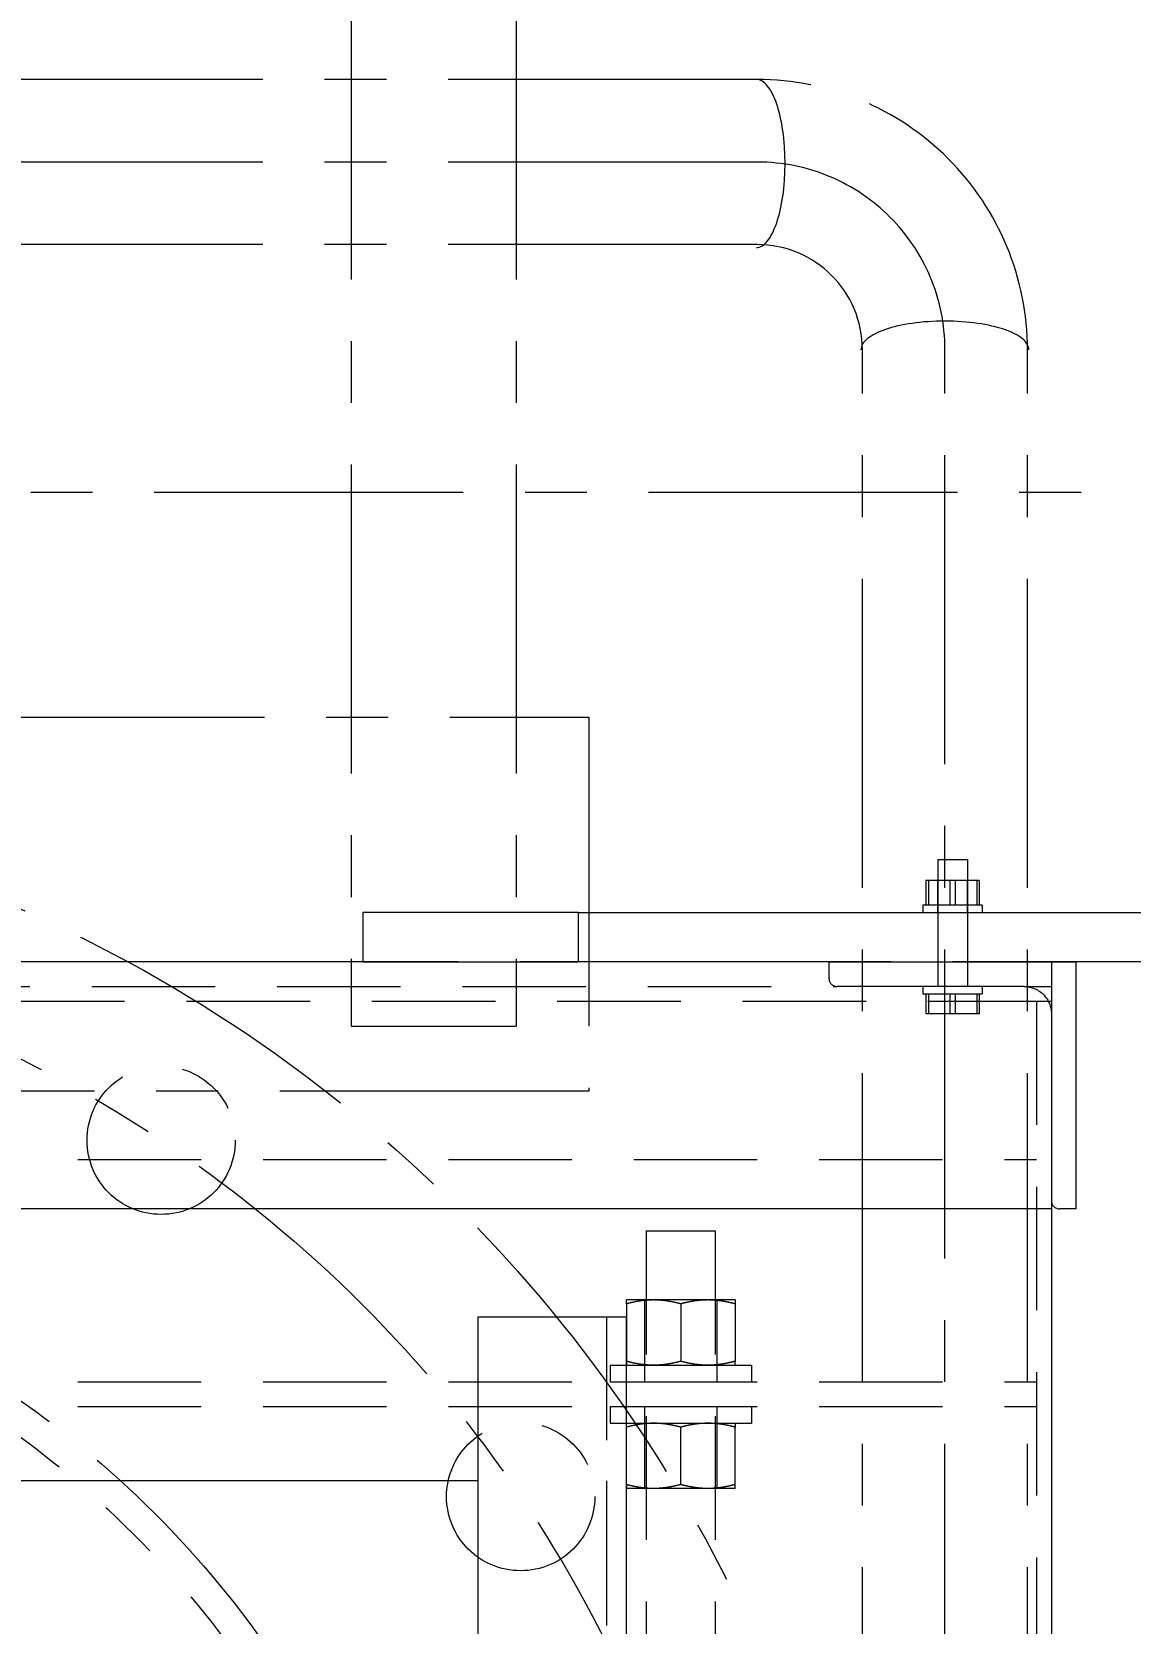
# Model space of a CAD drawing. Header units: millimetres. Extents: x -46397 to 283259, y -8690 to 23983.
# Drawn here: x 190269.7 to 190491.9, y 1329.4 to 1651.4 of the extents above; entities that cross this region are included whole.
import ezdxf

# ---------------------------------------------------------------- set-up
doc = ezdxf.new("R2010")
doc.units = ezdxf.units.MM
doc.linetypes.add('CENTER', pattern=[2, 1.25, -0.25, 0.25, -0.25])
doc.linetypes.add('HIDDENX2', pattern=[0.75, 0.5, -0.25])
doc.layers.get('Defpoints').update_dxf_attribs({"lineweight": 0})
doc.layers.add('CHUAN DUONG TAM', color=1, linetype='CENTER', lineweight=0)
doc.layers.add('mDƯỜNG TÂM', color=8, linetype='CENTER', lineweight=0)
doc.layers.add('DIM', color=8, linetype='Continuous')
doc.styles.add('GHI CHÚ 1', font='isocp_IV25.ttf', dxfattribs={"width": 0.8})
doc.dimstyles.new('1-30SCALE', dxfattribs={"dimtxt": 75, "dimasz": 75, "dimexe": 37.5, "dimexo": 30, "dimgap": 30, "dimtad": 1, "dimtoh": 1, "dimdec": 0, "dimdsep": 46, "dimtxsty": 'GHI CHÚ 1', "dimcen": 0.09, "dimclrd": 256, "dimclre": 256, "dimclrt": 2, "dimadec": 0, "dimazin": 0, "dimtfac": 1, "dimtdec": 0, "dimtofl": 0, "dimtmove": 0, "dimatfit": 3, "dimfxl": 1, "dimlwd": 0, "dimlwe": 0, "dimarcsym": 0})

# ---------------------------------------------------------------- blocks, each defined once
blk = doc.blocks.new('A$C06888fbc')
at = {"color": 150, "linetype": 'Continuous', "lineweight": 0, "ltscale": 10, "extrusion": (0, 1, 0)}
for p, q in [((299.6658022972406, 1880.355275484879), (305.6658022972406, 1880.355275484879)), ((299.6658022972406, 1880.355275484879), (299.6658022972406, 1876.109932068553)), ((305.6658022972406, 1880.355275484879), (305.6658022972406, 1876.109932068553)), ((297.2483475002227, 1876.109932068553), (297.2483475002227, 1871.109932068553)), ((297.7693209525023, 1876.109932068553), (297.2483475002227, 1876.109932068553)), ((297.7693209525023, 1876.109932068553), (297.7693209525023, 1871.109932068553)), ((303.1867757494911, 1876.109932068553), (297.7693209525023, 1876.109932068553)), ((303.1867757494911, 1876.109932068553), (303.1867757494911, 1871.109932068553)), ((308.0832570942293, 1876.109932068553), (303.1867757494911, 1876.109932068553)), ((308.0832570942293, 1876.109932068553), (308.0832570942293, 1871.109932068553)), ((308.6658022972406, 1871.109932068553), (296.6658022972406, 1871.109932068553)), ((296.6658022972406, 1871.109932068553), (296.6658022972406, 1869.614315794977)), ((308.6658022972406, 1871.109932068553), (308.6658022972406, 1869.614315794977)), ((226.901445544092, 1869.614315794977), (183.3632510850148, 1869.614315794977)), ((183.3632510850148, 1869.614315794977), (183.3632510850148, 1859.614315794977)), ((226.901445544092, 1869.614315794977), (226.901445544092, 1859.614315794977)), ((226.901445544092, 1869.614315794977), (395.816948553198, 1869.614315794977)), ((183.3632510850148, 1859.616611392055), (-188.0302203083702, 1859.616611392055)), ((183.3632510850148, 1859.614315794977), (226.901445544092, 1859.614315794977)), ((277.6665153883223, 1859.614315794977), (226.901445544092, 1859.614315794977)), ((277.6665153883223, 1859.616611392055), (327.6665153883223, 1859.616611392055)), ((277.6665153883223, 1859.616611392055), (277.6665153883223, 1856.286611392054)), ((327.6665153883223, 1809.616611392055), (327.6665153883223, 1859.616611392055)), ((395.816948553198, 1859.614315794977), (327.6665153883223, 1859.614315794977)), ((317.1665153883223, 1854.616611392055), (279.3365153883351, 1854.616611392055)), ((308.6658022972406, 1854.61431579497), (296.6658022972406, 1854.61431579497)), ((296.6658022972406, 1854.61431579497), (296.6658022972406, 1853.11431579497)), ((296.6658022972406, 1853.11431579497), (308.6658022972406, 1853.11431579497)), ((297.2483475002227, 1853.11431579497), (297.2483475002227, 1849.11431579497)), ((297.7693209525023, 1853.11431579497), (297.7693209525023, 1849.11431579497)), ((299.6658022972406, 1854.616611392055), (299.6658022972406, 1854.614315794963)), ((303.1867757494911, 1853.11431579497), (303.1867757494911, 1849.11431579497)), ((305.6658022972406, 1854.616611392055), (305.6658022972406, 1854.614315794963)), ((308.0832570942293, 1853.11431579497), (308.0832570942293, 1849.11431579497)), ((308.6658022972406, 1854.61431579497), (308.6658022972406, 1853.11431579497)), ((297.7693209525023, 1849.11431579497), (297.2483475002227, 1849.11431579497)), ((303.1867757494911, 1849.11431579497), (297.7693209525023, 1849.11431579497)), ((308.0832570942293, 1849.11431579497), (303.1867757494911, 1849.11431579497)), ((322.6665153883223, 1849.116611392055), (322.6665153883223, 1811.286611392054)), ((322.6665153883223, 1811.286611392054), (322.6665153883223, 1809.616611392055)), ((322.6665153883223, 1809.616611392055), (-327.3334846116777, 1809.616611392055)), ((322.6665153883223, 1809.616611392055), (322.6665153883223, 581.6143157948827)), ((327.6665153883223, 1809.616611392055), (324.3365153883351, 1809.616611392055)), ((206.62073698733, 1787.816611394584), (236.62073698733, 1787.816611394584)), ((206.62073698733, 1787.816611394584), (206.62073698733, 637.8144323563611)), ((236.62073698733, 1787.816611394584), (236.62073698733, 637.8144323563611)), ((206.62073698733, 1754.6166113902), (-211.287706210569, 1754.6166113902))]:
    blk.add_line(p, q, dxfattribs=at)
at = {"color": 1, "linetype": 'HIDDENX2', "lineweight": 0, "ltscale": 50, "extrusion": (0, 1, 0)}
for p, q in [((299.6658022972406, 1876.109932068553), (299.6658022972406, 1854.616611392055)), ((299.6658022972406, 1869.609932068553), (299.6658022972406, 1876.109932068553)), ((302.144828844961, 1876.109932068553), (302.144828844961, 1871.109932068553)), ((305.6658022972406, 1876.109932068553), (305.6658022972406, 1854.616611392055)), ((305.6658022972406, 1869.609932068553), (305.6658022972406, 1876.109932068553)), ((307.5622836419789, 1876.109932068553), (307.5622836419789, 1871.109932068553)), ((296.6658022972406, 1869.614315794977), (296.6658022972406, 1869.609932068553)), ((296.6658022972406, 1869.609932068553), (308.6658022972406, 1869.609932068553)), ((308.6658022972406, 1869.614315794977), (308.6658022972406, 1869.609932068553)), ((277.6665153883223, 1859.616611392055), (183.3632510850148, 1859.616611392055)), ((327.6665153883223, 1859.614315794977), (277.6665153883223, 1859.614315794977)), ((322.6665153883223, 1859.616611392055), (322.6665153883223, 1849.116611392055)), ((-284.0034846116614, 1854.616611392055), (279.3365153883351, 1854.616611392055)), ((302.144828844961, 1853.11431579497), (302.144828844961, 1849.11431579497)), ((307.5622836419789, 1853.11431579497), (307.5622836419789, 1849.11431579497)), ((317.1665153883223, 1854.616611392055), (322.6665153883223, 1854.616611392055)), ((322.6665153883223, 1851.61431579505), (-327.3334846116777, 1851.61431579505)), ((322.6665153883223, 1851.61431579505), (-327.3334846116777, 1851.61431579505)), ((319.6665153892536, 1851.61431579505), (319.6665153892536, 539.616611391888)), ((-324.333484612609, 1819.616611392056), (319.6665153892536, 1819.616611392056)), ((240.6681559633871, 1805.193126602499), (254.6681559633871, 1805.193126602499)), ((240.6681559633871, 1805.193126602499), (240.6681559633871, 1395.614315794948)), ((254.6681559633871, 1805.193126602499), (254.668155963358, 1395.614315794948)), ((242.168155963358, 1791.193126602499), (236.668155963358, 1791.193126602499)), ((240.334822630015, 1791.193126602499), (240.334822630015, 1777.993126602451)), ((253.1681559633871, 1791.193126602499), (242.168155963358, 1791.193126602499)), ((258.6681559634162, 1791.193126602499), (253.1681559633871, 1791.193126602499)), ((255.0014892967301, 1791.193126602499), (255.0014892967301, 1777.993126602451)), ((232.62073698733, 1787.816611394584), (232.62073698733, 637.8144323563611)), ((236.668155963358, 1790.399608099055), (236.668155963358, 1778.786645105887)), ((247.6681559633871, 1790.399608099055), (247.6681559633871, 1778.786645105887)), ((258.6681559634162, 1790.399608099055), (258.6681559634162, 1778.786645105887)), ((233.3681559633696, 1777.993126602356), (247.6681559633871, 1777.993126602356)), ((233.3681559633405, 1777.993126602356), (233.3681559633405, 1774.619793269019)), ((240.3348226300441, 1777.993126602356), (240.3348226300441, 1774.619793269019)), ((247.6681559633871, 1777.993126602356), (261.9681559634337, 1777.993126602356)), ((255.0014892967301, 1777.993126602356), (255.0014892967301, 1774.619793269019)), ((261.9681559634337, 1777.993126602356), (261.9681559634337, 1774.619793269019)), ((-324.333484612609, 1774.616611392055), (319.6665153892536, 1774.616611392055)), ((233.3681559633696, 1774.619793269027), (247.6681559633871, 1774.619793269027)), ((247.6681559633871, 1774.619793269027), (261.9681559634337, 1774.619793269027)), ((-324.333484612609, 1769.616611392055), (319.6665153892536, 1769.616611392055)), ((233.3681559633405, 1769.619793269041), (247.6681559633871, 1769.619793269041)), ((233.3681559633405, 1769.619793269034), (233.3681559633405, 1766.246459935712)), ((240.334822630015, 1769.619793269034), (240.334822630015, 1766.246459935712)), ((247.6681559633871, 1769.619793269041), (261.9681559634046, 1769.619793269041)), ((255.0014892967301, 1769.619793269034), (255.0014892967301, 1766.246459935712)), ((261.9681559634046, 1769.619793269034), (261.9681559634046, 1766.246459935712)), ((233.3681559633405, 1766.246459935712), (247.6681559633871, 1766.246459935712)), ((236.668155963358, 1753.839978439013), (236.668155963358, 1765.452941432181)), ((240.3348226300441, 1766.246459935624), (240.3348226300441, 1753.046459935569)), ((247.6681559633871, 1766.246459935712), (261.9681559634046, 1766.246459935712)), ((247.6681559633871, 1753.839978439013), (247.6681559633871, 1765.452941432181)), ((255.0014892967301, 1766.246459935624), (255.0014892967301, 1753.046459935569)), ((258.6681559634162, 1753.839978439013), (258.6681559634162, 1765.452941432181)), ((232.6665153883514, 1754.6166113902), (232.6665153883514, 1454.616611390185)), ((242.168155963358, 1753.046459935576), (236.668155963358, 1753.046459935576)), ((253.1681559634162, 1753.046459935576), (242.168155963358, 1753.046459935576)), ((258.6681559633871, 1753.046459935576), (253.1681559634162, 1753.046459935576))]:
    blk.add_line(p, q, dxfattribs=at)
at = {"color": 150, "linetype": 'Continuous', "lineweight": 0, "ltscale": 10}
for points, knots in [([(277.6665153883223, 1856.286611392054), (277.6665153883223, 1856.182398770172), (277.6764362394169, 1856.075127449774), (277.7175606399251, 1855.86284994844), (277.7487534299726, 1855.757841101826), (277.8301748096128, 1855.557554392843), (277.8804738792242, 1855.462082756203), (277.9950980821741, 1855.286359444661), (278.0594209068222, 1855.206105972909), (278.2043391516199, 1855.053844542628), (278.2916187352967, 1854.978830013977), (278.480567418359, 1854.848051618857), (278.5822281463479, 1854.792272496874), (278.7931389688747, 1854.703342608882), (278.9025195966824, 1854.670133864027), (279.121441480238, 1854.62676345931), (279.2309841827373, 1854.616611392055), (279.3365153883351, 1854.616611392055)], [0, 0, 0, 0, 0.312637865647913, 0.312637865647913, 0.6252757312958259, 0.6252757312958259, 0.9379135969437389, 0.9379135969437389, 1.250551462591652, 1.250551462591652, 1.609957428127751, 1.609957428127751, 1.96936339366385, 1.96936339366385, 2.32876935919995, 2.32876935919995, 2.688175324736049, 2.688175324736049, 2.688175324736049, 2.688175324736049]), ([(317.1665153883223, 1854.616611392055), (317.5161849920114, 1854.616611392055), (317.8791731230449, 1854.582786361163), (318.6050171063398, 1854.438045658026), (318.9678788275633, 1854.327169198143), (319.6683351120446, 1854.029423314772), (320.0063145718887, 1853.842387541154), (320.6353788648557, 1853.401982530697), (320.9264397984371, 1853.148560720707), (321.399326247687, 1852.642469744511), (321.6048009151127, 1852.382602571459), (321.9725143446412, 1851.81243238641), (322.1347362976521, 1851.502112022063), (322.3982371904422, 1850.849504706668), (322.4997460587474, 1850.506543892836), (322.6339054223208, 1849.811527182959), (322.6665153883223, 1849.45945995026), (322.6665153883223, 1849.116611392055)], [9.05510628175077, 9.05510628175077, 9.05510628175077, 9.05510628175077, 10.29805078597092, 10.29805078597092, 11.54099529019107, 11.54099529019107, 12.78393979441122, 12.78393979441122, 14.02688429863138, 14.02688429863138, 15.05542997324501, 15.05542997324501, 16.08397564785865, 16.08397564785865, 17.11252132247229, 17.11252132247229, 18.14106699708592, 18.14106699708592, 18.14106699708592, 18.14106699708592]), ([(322.6665153883223, 1811.286611392054), (322.6665153883223, 1811.182607838484), (322.6763988120074, 1811.075801989049), (322.7170611339097, 1810.864953273202), (322.7478279002244, 1810.760907094125), (322.827682136558, 1810.562929734398), (322.8768394679937, 1810.468793968015), (322.9882292705297, 1810.295852250834), (323.0504558780522, 1810.217041100848), (323.1941495822393, 1810.062979599439), (323.2828517318703, 1809.9857019704), (323.4744163714349, 1809.851565152632), (323.5772708264703, 1809.79469000415), (323.8966994041402, 1809.659039948303), (324.1248164973222, 1809.616611392055), (324.3365153883351, 1809.616611392055)], [0, 0, 0, 0, 0.3120106607028643, 0.3120106607028643, 0.6240213214057285, 0.6240213214057285, 0.9360319821085927, 0.9360319821085927, 1.248042642811457, 1.248042642811457, 1.627768862221702, 1.627768862221702, 2.007495081631946, 2.007495081631946, 2.766947520452435, 2.766947520452435, 2.766947520452435, 2.766947520452435])]:
    blk.add_open_spline(points, degree=3, knots=knots, dxfattribs=at)
at = {"color": 1, "linetype": 'HIDDENX2', "lineweight": 0, "ltscale": 50}
for points, weights in [([(236.668155963358, 1790.399608099062), (236.668155963358, 1791.193126602499), (236.668155963358, 1791.193126602499)], [1.000070750320206, 1.037991566471644, 1]), ([(242.168155963358, 1791.193126602499), (239.6155970800901, 1791.193126602499), (236.668155963358, 1790.399608099062)], [1, 1.037991566471377, 1.000070750320205]), ([(247.6681559633871, 1790.399608099062), (244.7207148466259, 1791.193126602499), (242.168155963358, 1791.193126602499)], [1.000070750320204, 1.037991566471407, 1]), ([(253.1681559634162, 1791.193126602499), (250.6155970801483, 1791.193126602499), (247.6681559633871, 1790.399608099062)], [1, 1.037991566471409, 1.000070750320204]), ([(258.6681559634162, 1790.399608099062), (255.720714846655, 1791.193126602499), (253.1681559634162, 1791.193126602499)], [1.000070750320205, 1.037991566471373, 1]), ([(258.6681559634162, 1791.193126602499), (258.6681559634162, 1791.193126602499), (258.6681559634162, 1790.399608099062)], [1, 1.037991566471644, 1.000070750320206]), ([(242.168155963358, 1777.993126602451), (239.6155970800901, 1777.993126602451), (236.668155963358, 1778.786645105887)], [1, 1.037991566471377, 1.000070750320205]), ([(236.668155963358, 1778.786645105887), (236.668155963358, 1777.993126602451), (236.668155963358, 1777.993126602451)], [1.000070750320206, 1.037991566471644, 1]), ([(247.6681559633871, 1778.786645105887), (244.7207148466259, 1777.993126602451), (242.168155963358, 1777.993126602451)], [1.000070750320204, 1.037991566471407, 1]), ([(253.1681559634162, 1777.993126602451), (250.6155970801483, 1777.993126602451), (247.6681559633871, 1778.786645105887)], [1, 1.037991566471409, 1.000070750320204]), ([(258.6681559634162, 1778.786645105887), (255.720714846655, 1777.993126602451), (253.1681559634162, 1777.993126602451)], [1.000070750320205, 1.037991566471373, 1]), ([(258.6681559634162, 1777.993126602451), (258.6681559634162, 1777.993126602451), (258.6681559634162, 1778.786645105887)], [1, 1.037991566471644, 1.000070750320206]), ([(236.668155963358, 1765.452941432181), (236.668155963358, 1766.246459935624), (236.668155963358, 1766.246459935624)], [1.000070750320206, 1.037991566471644, 1]), ([(242.1681559633871, 1766.246459935624), (239.6155970800901, 1766.246459935624), (236.668155963358, 1765.452941432188)], [1, 1.037991566471377, 1.000070750320205]), ([(247.6681559633871, 1765.452941432188), (244.7207148466259, 1766.246459935624), (242.1681559633871, 1766.246459935624)], [1.000070750320204, 1.037991566471407, 1]), ([(253.1681559634162, 1766.246459935624), (250.6155970801483, 1766.246459935624), (247.6681559633871, 1765.452941432188)], [1, 1.037991566471409, 1.000070750320204]), ([(258.6681559634162, 1765.452941432188), (255.7207148466841, 1766.246459935624), (253.1681559634162, 1766.246459935624)], [1.000070750320205, 1.037991566471373, 1]), ([(258.6681559634162, 1766.246459935624), (258.6681559634162, 1766.246459935624), (258.6681559634162, 1765.452941432181)], [1, 1.037991566471644, 1.000070750320206]), ([(242.1681559633871, 1753.046459935576), (239.6155970800901, 1753.046459935576), (236.668155963358, 1753.839978439006)], [1, 1.037991566471377, 1.000070750320205]), ([(236.668155963358, 1753.839978439013), (236.668155963358, 1753.046459935576), (236.668155963358, 1753.046459935576)], [1.000070750320206, 1.037991566471644, 1]), ([(247.6681559633871, 1753.839978439013), (244.7207148466259, 1753.046459935576), (242.1681559633871, 1753.046459935576)], [1.000070750320204, 1.037991566471407, 1]), ([(253.1681559634162, 1753.046459935576), (250.6155970801483, 1753.046459935576), (247.6681559633871, 1753.839978439013)], [1, 1.037991566471409, 1.000070750320204]), ([(258.6681559634162, 1753.839978439006), (255.7207148466841, 1753.046459935576), (253.1681559634162, 1753.046459935576)], [1.000070750320205, 1.037991566471373, 1]), ([(258.6681559634162, 1753.046459935576), (258.6681559634162, 1753.046459935576), (258.6681559634162, 1753.839978439013)], [1, 1.037991566471644, 1.000070750320206])]:
    blk.add_rational_spline(points, weights, degree=2, dxfattribs=at)
blk = doc.blocks.new('jh')
at = {"layer": 'mDƯỜNG TÂM', "color": 8, "ltscale": 50, "extrusion": (0, 1, 0)}
for p, q in [((183.3000572484743, 2005.616611387122), (183.3000572484743, 1392.000000001521)), ((216.7000572484685, 2005.616611387122), (216.7000572484685, 1392.000000001521)), ((606, 1500), (-606, 1500)), ((183.3000572484743, 1392.000000001521), (216.7000572484685, 1392.000000001521))]:
    blk.add_line(p, q, dxfattribs=at)
at = {"layer": 'mDƯỜNG TÂM', "color": 8, "ltscale": 50}
for p, q in [((265.4617108879902, 1583.552329649423), (-23.90764155914076, 1583.552329649423)), ((265.4617108879902, 1566.85232964944), (-28.21748415223556, 1566.85232964944)), ((265.4617108879902, 1550.152329649429), (-23.37340856110677, 1550.152329649429)), ((286.7616949225194, 1220.002295596243), (286.7617108879786, 1528.85232964944)), ((303.4616858762165, 1045.002295596243), (303.4617108879902, 1528.85232964944)), ((320.1616949225427, 1220.002295596243), (320.1617108880018, 1528.85232964944))]:
    blk.add_line(p, q, dxfattribs=at)
blk.add_lwpolyline([(-606, 1499.999999999971), (-606, 1549.992972591688, -0.2844896771697005), (-491.033942418595, 1738.66373993273, -0.2389866582865144), (491.0338108882352, 1738.663806611003, -0.2844896771696986), (605.9999999999927, 1549.992972591746), (606, 1500.000000000029)], format="xyb", close=True, dxfattribs=at)
for centre, radius in [((1.455191522836685e-10, 1150.002295596243), 290), ((1.455191522836685e-10, 1150.002295596243), 262.5), ((144.8834586500691, 1368.897323862891), 14.99999999999999), ((1.455191522836685e-10, 1150.002295596243), 202.911839007691), ((1.455191522836685e-10, 1150.002295596243), 196.911839007691), ((217.6223628013076, 1296.790432731312), 14.99999999999999)]:
    blk.add_circle(centre, radius, dxfattribs=at)
for centre, radius, start, end in [((265.4617108880091, 1528.85232964943), 54.69999999999277, 1.068666372971741e-11, 90.00000000002606), ((265.4617108879902, 1528.85232964944), 38, 0, 90), ((265.4617108879859, 1528.852329649436), 21.29999999999268, 1.160266347797891e-11, 89.99999999998697)]:
    blk.add_arc(centre, radius, start, end, dxfattribs=at)
for centre, major_axis, start_param in [((265.314144263597, 1566.552436998349), (-0.008676937170351383, -16.99999778561039), 0.001492332615766241), ((303.4617108879902, 1528.85232964944), (16.99999778561039, -0.008676937170352424), 0.0001779315463230955)]:
    blk.add_ellipse(centre, major_axis=major_axis, ratio=0.3420201039862122, start_param=start_param, end_param=3.141767223431543, dxfattribs=at)
blk = doc.blocks.new('*D1026')
at = {"layer": 'Defpoints', "color": 0, "transparency": 16777216}
for p in [(190549.0843089338, 2157.481436495524), (189752.783442604, 1473.230052582384, -1.499105149169903), (190549.0843089338, 1473.230052582384, -1.499105149169903)]:
    blk.add_point(p, dxfattribs=at)
at = {"layer": 'DIM', "linetype": 'Continuous', "lineweight": 0, "transparency": 16777216}
for p, q in [((189752.783442604, 1488.230052582384), (189752.783442604, 2172.481436495524)), ((190549.0843089338, 1488.230052582384), (190549.0843089338, 2172.481436495524)), ((189787.783442604, 2157.481436495524), (190514.0843089338, 2157.481436495524))]:
    blk.add_line(p, q, dxfattribs=at)
at = {"layer": 'DIM', "transparency": 16777216}
for points in [[(189787.783442604, 2163.314769828857), (189787.783442604, 2151.64810316219), (189752.783442604, 2157.481436495524)], [(190514.0843089338, 2163.314769828857), (190514.0843089338, 2151.64810316219), (190549.0843089338, 2157.481436495524)]]:
    blk.add_solid(points, dxfattribs=at)
at = {"layer": 'DIM', "color": 2, "transparency": 16777216, "insert": (190150.9338757689, 2193.413389158246), "char_height": 40, "attachment_point": 5, "style": 'GHI CHÚ 1'}
blk.add_mtext('796', dxfattribs=at)

msp = doc.modelspace()

# ---------------------------------------------------------------- linework, layer by layer
at = {"layer": 'CHUAN DUONG TAM', "color": 6, "ltscale": 50}
msp.add_lwpolyline([(190054.2361903191, 1512.725002677733), (190382.3405724132, 1512.725002677733), (190382.3405724132, 1437.059137400181), (190054.2361903191, 1437.059137400181)], close=True, dxfattribs=at)

# ---------------------------------------------------------------- block references
for name, p in [('jh', (190150.9338757689, 58.23005258238391, -1.499105149169903)), ('A$C06888fbc', (190153.2673603806, -396.3842632125929, -1.499105149169903))]:
    msp.add_blockref(name, p)

# ---------------------------------------------------------------- dimensions: what is measured, and where the dimension line sits
at = {"layer": 'DIM'}
dim = msp.add_linear_dim(base=(190549.0843089338, 2157.481436495524), p1=(189752.783442604, 1473.230052582384, -1.499105149169903), p2=(190549.0843089338, 1473.230052582384, -1.499105149169903), dimstyle='1-30SCALE', override={"dimtxt": 40, "dimasz": 35, "dimexe": 15, "dimexo": 15, "dimgap": 15, "dimtmove": 1}, dxfattribs=at)
dim.commit()
dim.dimension.update_dxf_attribs({"geometry": '*D1026', "text_midpoint": (190150.9338757689, 2193.413389158246)})

doc.saveas('drawing.dxf')
